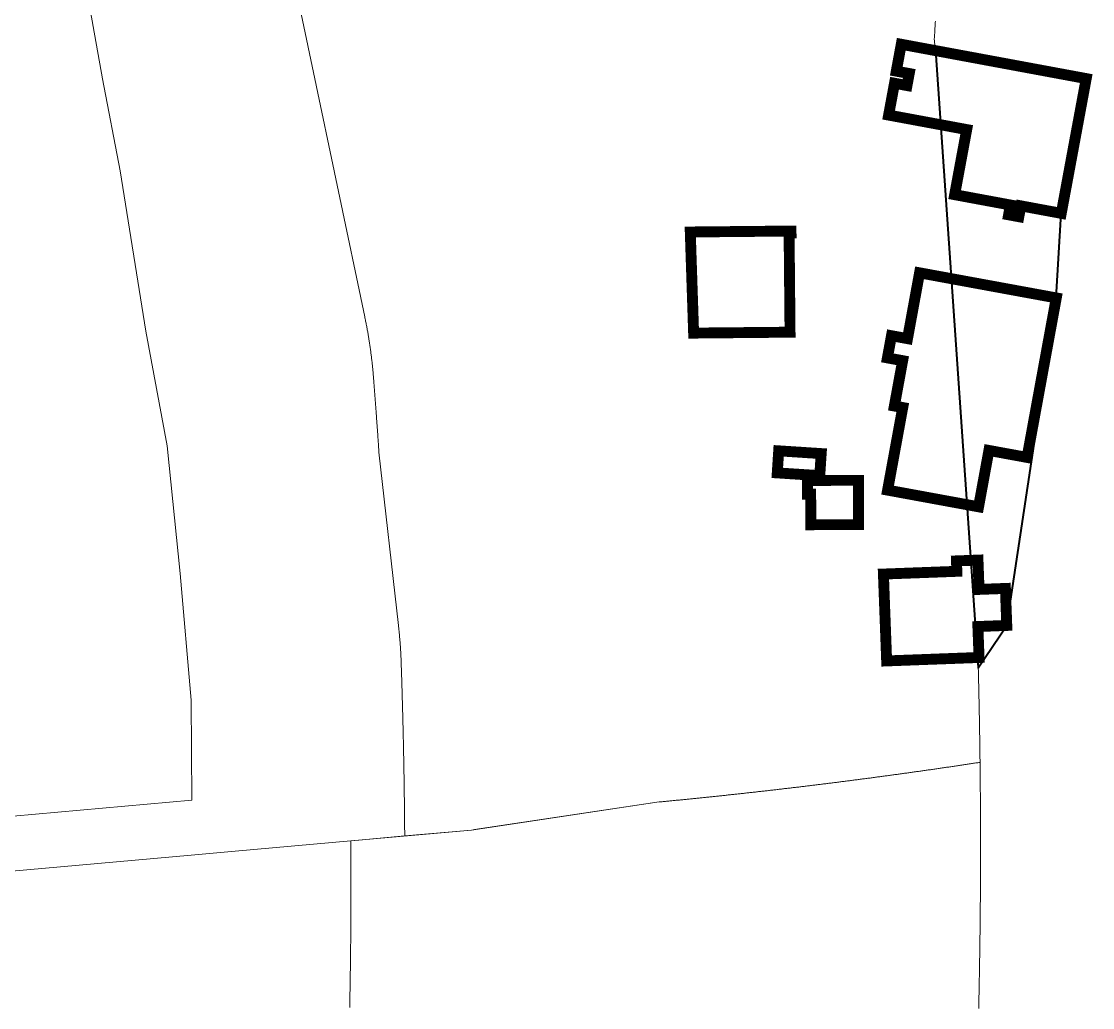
# Model space of a CAD drawing. Extents: x 174934 to 192674, y 648863 to 672607.
# Drawn here: x 189489 to 189587.3, y 651628.3 to 651718.8 of the extents above; entities that cross this region are included whole.
import ezdxf

# ---------------------------------------------------------------- set-up
doc = ezdxf.new("R2010")
doc.units = 0
for name, color, linetype, lineweight in [('pbldem', 50, 'Continuous', 0), ('pminhara', 254, 'Continuous', 0), ('pspecial', 7, 'Continuous', 0)]:
    doc.layers.add(name, color=color, linetype=linetype, lineweight=lineweight)

msp = doc.modelspace()

# ---------------------------------------------------------------- linework, layer by layer
at = {"layer": 'pbldem', "linetype": 'Continuous', "const_width": 1, "flags": 128}
for points in [[(189569.784, 651716.691), (189586.76, 651713.543), (189584.468, 651701.18), (189580.759, 651701.868), (189580.574, 651700.873), (189579.636, 651701.047), (189579.802, 651701.946), (189574.684, 651702.895), (189575.791, 651708.866), (189568.622, 651710.195), (189569.164, 651713.117), (189570.31, 651712.904), (189570.515, 651714.007), (189569.327, 651714.227), (189569.784, 651716.691)], [(189559.664, 651699.558), (189559.666, 651699.393), (189559.488, 651699.391), (189559.575, 651690.28), (189550.724, 651690.196), (189550.418, 651699.47), (189559.664, 651699.558)], [(189584.013, 651693.422), (189581.328, 651678.79), (189577.828, 651679.432), (189576.879, 651674.26), (189568.529, 651675.792), (189569.919, 651683.367), (189569.149, 651683.508), (189569.911, 651687.666), (189568.511, 651687.922), (189568.885, 651689.956), (189570.356, 651689.686), (189571.464, 651695.725), (189584.013, 651693.422)], [(189562.434, 651679.142), (189562.303, 651677.119), (189558.402, 651677.372), (189558.533, 651679.395), (189562.434, 651679.142)], [(189561.166, 651676.68), (189565.852, 651676.69), (189565.862, 651672.627), (189561.478, 651672.617), (189561.471, 651675.414), (189561.169, 651675.413), (189561.166, 651676.68)], [(189574.885, 651668.342), (189574.85, 651669.298), (189576.824, 651669.372), (189576.924, 651666.683), (189579.342, 651666.773), (189579.468, 651663.378), (189576.816, 651663.279), (189576.922, 651660.439), (189568.442, 651660.123), (189568.145, 651668.091), (189574.885, 651668.342)]]:
    msp.add_lwpolyline(points, close=True, dxfattribs=at)
at = {"layer": 'pminhara', "flags": 128}
msp.add_lwpolyline([(189576.89, 651628.231), (189576.893, 651628.331), (189576.895, 651628.431), (189576.897, 651628.531), (189576.899, 651628.631), (189576.902, 651628.731), (189576.904, 651628.831), (189576.906, 651628.931), (189576.908, 651629.031), (189576.91, 651629.131), (189576.913, 651629.231), (189576.915, 651629.331), (189576.917, 651629.431), (189576.919, 651629.531), (189576.921, 651629.631), (189576.923, 651629.731), (189576.925, 651629.83), (189576.927, 651629.93), (189576.929, 651630.03), (189576.931, 651630.13), (189576.933, 651630.23), (189576.935, 651630.33), (189576.937, 651630.43), (189576.939, 651630.53), (189576.941, 651630.63), (189576.943, 651630.73), (189576.945, 651630.83), (189576.947, 651630.93), (189576.948, 651631.03), (189576.95, 651631.13), (189576.952, 651631.23), (189576.954, 651631.33), (189576.956, 651631.43), (189576.958, 651631.53), (189576.959, 651631.63), (189576.961, 651631.73), (189576.963, 651631.83), (189576.965, 651631.93), (189576.966, 651632.03), (189576.968, 651632.13), (189576.97, 651632.23), (189576.971, 651632.33), (189576.973, 651632.43), (189576.975, 651632.53), (189576.976, 651632.63), (189576.978, 651632.73), (189576.979, 651632.83), (189576.981, 651632.93), (189576.983, 651633.03), (189576.984, 651633.13), (189576.986, 651633.23), (189576.987, 651633.33), (189576.989, 651633.43), (189576.99, 651633.53), (189576.992, 651633.63), (189576.993, 651633.73), (189576.994, 651633.83), (189576.996, 651633.93), (189576.997, 651634.03), (189576.999, 651634.13), (189577, 651634.23), (189577.001, 651634.33), (189577.003, 651634.43), (189577.004, 651634.53), (189577.005, 651634.63), (189577.007, 651634.73), (189577.008, 651634.83), (189577.009, 651634.93), (189577.01, 651635.03), (189577.012, 651635.13), (189577.013, 651635.23), (189577.014, 651635.33), (189577.015, 651635.43), (189577.016, 651635.53), (189577.018, 651635.63), (189577.019, 651635.73), (189577.02, 651635.83), (189577.021, 651635.93), (189577.022, 651636.03), (189577.023, 651636.13), (189577.024, 651636.23), (189577.025, 651636.33), (189577.026, 651636.43), (189577.027, 651636.53), (189577.028, 651636.63), (189577.029, 651636.73), (189577.03, 651636.83), (189577.031, 651636.93), (189577.032, 651637.03), (189577.033, 651637.13), (189577.034, 651637.23), (189577.035, 651637.33), (189577.036, 651637.43), (189577.037, 651637.53), (189577.037, 651637.63), (189577.038, 651637.73), (189577.039, 651637.83), (189577.04, 651637.93), (189577.041, 651638.03), (189577.041, 651638.13), (189577.042, 651638.23), (189577.043, 651638.33), (189577.044, 651638.43), (189577.044, 651638.53), (189577.045, 651638.63), (189577.046, 651638.73), (189577.046, 651638.83), (189577.047, 651638.93), (189577.048, 651639.03), (189577.048, 651639.13), (189577.049, 651639.23), (189577.049, 651639.33), (189577.05, 651639.43), (189577.051, 651639.53), (189577.051, 651639.63), (189577.052, 651639.73), (189577.052, 651639.83), (189577.053, 651639.93), (189577.053, 651640.03), (189577.054, 651640.13), (189577.054, 651640.23), (189577.054, 651640.33), (189577.055, 651640.43), (189577.055, 651640.53), (189577.056, 651640.63), (189577.056, 651640.73), (189577.056, 651640.83), (189577.057, 651640.93), (189577.057, 651641.03), (189577.057, 651641.13), (189577.058, 651641.23), (189577.058, 651641.33), (189577.058, 651641.43), (189577.058, 651641.53), (189577.059, 651641.63), (189577.059, 651641.73), (189577.059, 651641.83), (189577.059, 651641.93), (189577.059, 651642.03), (189577.06, 651642.13), (189577.06, 651642.23), (189577.06, 651642.33), (189577.06, 651642.43), (189577.06, 651642.53), (189577.06, 651642.63), (189577.06, 651642.73), (189577.06, 651642.83), (189577.06, 651642.93), (189577.06, 651643.03), (189577.06, 651643.13), (189577.06, 651643.23), (189577.06, 651643.33), (189577.06, 651643.43), (189577.06, 651643.53), (189577.06, 651643.63), (189577.06, 651643.73), (189577.06, 651643.83), (189577.06, 651643.93), (189577.06, 651644.03), (189577.059, 651644.13), (189577.059, 651644.23), (189577.059, 651644.33), (189577.059, 651644.43), (189577.059, 651644.53), (189577.058, 651644.63), (189577.058, 651644.73), (189577.058, 651644.83), (189577.058, 651644.93), (189577.057, 651645.03), (189577.057, 651645.13), (189577.057, 651645.23), (189577.056, 651645.33), (189577.056, 651645.43), (189577.056, 651645.53), (189577.055, 651645.63), (189577.055, 651645.73), (189577.054, 651645.83), (189577.054, 651645.93), (189577.053, 651646.03), (189577.053, 651646.13), (189577.053, 651646.23), (189577.052, 651646.33), (189577.052, 651646.43), (189577.051, 651646.53), (189577.05, 651646.63), (189577.05, 651646.73), (189577.049, 651646.83), (189577.049, 651646.93), (189577.048, 651647.03), (189577.048, 651647.13), (189577.047, 651647.23), (189577.046, 651647.33), (189577.046, 651647.43), (189577.045, 651647.53), (189577.044, 651647.63), (189577.043, 651647.73), (189577.043, 651647.83), (189577.042, 651647.93), (189577.041, 651648.03), (189577.04, 651648.13), (189577.04, 651648.23), (189577.039, 651648.33), (189577.038, 651648.429), (189577.037, 651648.529), (189577.036, 651648.629), (189577.036, 651648.729), (189577.035, 651648.829), (189577.034, 651648.929), (189577.033, 651649.029), (189577.032, 651649.129), (189577.031, 651649.229), (189577.03, 651649.329), (189577.029, 651649.429), (189577.028, 651649.529), (189577.027, 651649.629), (189577.026, 651649.729), (189577.025, 651649.829), (189577.024, 651649.929), (189577.023, 651650.029), (189577.022, 651650.129), (189577.021, 651650.229), (189577.02, 651650.329), (189577.018, 651650.429), (189577.017, 651650.529), (189577.016, 651650.629), (189577.015, 651650.729), (189577.014, 651650.82), (189576.915, 651650.805), (189576.816, 651650.789), (189576.717, 651650.774), (189576.618, 651650.76), (189576.52, 651650.745), (189576.421, 651650.73), (189576.322, 651650.715), (189576.223, 651650.7), (189576.124, 651650.685), (189576.025, 651650.67), (189575.926, 651650.655), (189575.827, 651650.64), (189575.728, 651650.626), (189575.63, 651650.611), (189575.531, 651650.596), (189575.432, 651650.581), (189575.333, 651650.567), (189575.234, 651650.552), (189575.135, 651650.537), (189575.036, 651650.522), (189574.937, 651650.508), (189574.838, 651650.493), (189574.739, 651650.479), (189574.64, 651650.464), (189574.541, 651650.449), (189574.443, 651650.435), (189574.344, 651650.42), (189574.245, 651650.406), (189574.146, 651650.391), (189574.047, 651650.377), (189573.948, 651650.362), (189573.849, 651650.348), (189573.75, 651650.333), (189573.651, 651650.319), (189573.552, 651650.305), (189573.453, 651650.29), (189573.354, 651650.276), (189573.255, 651650.262), (189573.156, 651650.247), (189573.057, 651650.233), (189572.958, 651650.219), (189572.859, 651650.204), (189572.76, 651650.19), (189572.661, 651650.176), (189572.562, 651650.162), (189572.463, 651650.147), (189572.364, 651650.133), (189572.265, 651650.119), (189572.166, 651650.105), (189572.067, 651650.091), (189571.968, 651650.077), (189571.869, 651650.063), (189571.77, 651650.049), (189571.671, 651650.035), (189571.572, 651650.021), (189571.473, 651650.007), (189571.374, 651649.993), (189571.275, 651649.979), (189571.176, 651649.965), (189571.077, 651649.951), (189570.978, 651649.937), (189570.879, 651649.923), (189570.78, 651649.909), (189570.681, 651649.895), (189570.582, 651649.881), (189570.483, 651649.868), (189570.384, 651649.854), (189570.285, 651649.84), (189570.186, 651649.826), (189570.087, 651649.813), (189569.988, 651649.799), (189569.889, 651649.785), (189569.79, 651649.772), (189569.69, 651649.758), (189569.591, 651649.744), (189569.492, 651649.731), (189569.393, 651649.717), (189569.294, 651649.703), (189569.195, 651649.69), (189569.096, 651649.676), (189568.997, 651649.663), (189568.898, 651649.649), (189568.799, 651649.636), (189568.7, 651649.622), (189568.601, 651649.609), (189568.502, 651649.595), (189568.402, 651649.582), (189568.303, 651649.569), (189568.204, 651649.555), (189568.105, 651649.542), (189568.006, 651649.528), (189567.907, 651649.515), (189567.808, 651649.502), (189567.709, 651649.489), (189567.61, 651649.475), (189567.51, 651649.462), (189567.411, 651649.449), (189567.312, 651649.436), (189567.213, 651649.422), (189567.114, 651649.409), (189567.015, 651649.396), (189566.916, 651649.383), (189566.817, 651649.37), (189566.717, 651649.357), (189566.618, 651649.344), (189566.519, 651649.331), (189566.42, 651649.318), (189566.321, 651649.305), (189566.222, 651649.292), (189566.123, 651649.279), (189566.023, 651649.266), (189565.924, 651649.253), (189565.825, 651649.24), (189565.726, 651649.227), (189565.627, 651649.214), (189565.528, 651649.201), (189565.428, 651649.188), (189565.329, 651649.175), (189565.23, 651649.162), (189565.131, 651649.15), (189565.032, 651649.137), (189564.933, 651649.124), (189564.833, 651649.111), (189564.734, 651649.099), (189564.635, 651649.086), (189564.536, 651649.073), (189564.437, 651649.061), (189564.337, 651649.048), (189564.238, 651649.035), (189564.139, 651649.023), (189564.04, 651649.01), (189563.941, 651648.998), (189563.841, 651648.985), (189563.742, 651648.972), (189563.643, 651648.96), (189563.544, 651648.947), (189563.445, 651648.935), (189563.345, 651648.923), (189563.246, 651648.91), (189563.147, 651648.898), (189563.048, 651648.885), (189562.948, 651648.873), (189562.849, 651648.861), (189562.75, 651648.848), (189562.651, 651648.836), (189562.551, 651648.824), (189562.452, 651648.811), (189562.353, 651648.799), (189562.254, 651648.787), (189562.154, 651648.774), (189562.055, 651648.762), (189561.956, 651648.75), (189561.857, 651648.738), (189561.757, 651648.726), (189561.658, 651648.714), (189561.559, 651648.701), (189561.46, 651648.689), (189561.36, 651648.677), (189561.261, 651648.665), (189561.162, 651648.653), (189561.063, 651648.641), (189560.963, 651648.629), (189560.864, 651648.617), (189560.765, 651648.605), (189560.665, 651648.593), (189560.566, 651648.581), (189560.467, 651648.569), (189560.368, 651648.557), (189560.268, 651648.546), (189560.169, 651648.534), (189560.07, 651648.522), (189559.97, 651648.51), (189559.871, 651648.498), (189559.772, 651648.487), (189559.672, 651648.475), (189559.573, 651648.463), (189559.474, 651648.451), (189559.375, 651648.44), (189559.275, 651648.428), (189559.176, 651648.416), (189559.077, 651648.405), (189558.977, 651648.393), (189558.878, 651648.381), (189558.779, 651648.37), (189558.679, 651648.358), (189558.58, 651648.347), (189558.481, 651648.335), (189558.381, 651648.324), (189558.282, 651648.312), (189558.183, 651648.301), (189558.083, 651648.289), (189557.984, 651648.278), (189557.885, 651648.266), (189557.785, 651648.255), (189557.686, 651648.243), (189557.587, 651648.232), (189557.487, 651648.221), (189557.388, 651648.209), (189557.288, 651648.198), (189557.189, 651648.187), (189557.09, 651648.176), (189556.99, 651648.164), (189556.891, 651648.153), (189556.792, 651648.142), (189556.692, 651648.131), (189556.593, 651648.119), (189556.494, 651648.108), (189556.394, 651648.097), (189556.295, 651648.086), (189556.195, 651648.075), (189556.096, 651648.064), (189555.997, 651648.053), (189555.897, 651648.042), (189555.798, 651648.031), (189555.698, 651648.02), (189555.599, 651648.009), (189555.5, 651647.998), (189555.4, 651647.987), (189555.301, 651647.976), (189555.201, 651647.965), (189555.102, 651647.954), (189555.003, 651647.943), (189554.903, 651647.932), (189554.804, 651647.921), (189554.704, 651647.911), (189554.605, 651647.9), (189554.506, 651647.889), (189554.406, 651647.878), (189554.307, 651647.867), (189554.207, 651647.857), (189554.108, 651647.846), (189554.008, 651647.835), (189553.909, 651647.825), (189553.81, 651647.814), (189553.71, 651647.803), (189553.611, 651647.793), (189553.511, 651647.782), (189553.412, 651647.772), (189553.312, 651647.761), (189553.213, 651647.751), (189553.114, 651647.74), (189553.014, 651647.729), (189552.915, 651647.719), (189552.815, 651647.709), (189552.716, 651647.698), (189552.616, 651647.688), (189552.517, 651647.677), (189552.417, 651647.667), (189552.318, 651647.657), (189552.218, 651647.646), (189552.119, 651647.636), (189552.02, 651647.626), (189551.92, 651647.615), (189551.821, 651647.605), (189551.721, 651647.595), (189551.622, 651647.584), (189551.522, 651647.574), (189551.423, 651647.564), (189551.323, 651647.554), (189551.224, 651647.544), (189551.124, 651647.534), (189551.025, 651647.523), (189550.925, 651647.513), (189550.826, 651647.503), (189550.726, 651647.493), (189550.627, 651647.483), (189550.527, 651647.473), (189550.428, 651647.463), (189550.328, 651647.453), (189550.229, 651647.443), (189550.129, 651647.433), (189550.03, 651647.423), (189549.93, 651647.413), (189549.831, 651647.403), (189549.731, 651647.394), (189549.632, 651647.384), (189549.532, 651647.374), (189549.433, 651647.364), (189549.333, 651647.354), (189549.234, 651647.344), (189549.134, 651647.335), (189549.035, 651647.325), (189548.935, 651647.315), (189548.836, 651647.305), (189548.736, 651647.296), (189548.637, 651647.286), (189548.537, 651647.276), (189548.437, 651647.267), (189548.338, 651647.257), (189548.238, 651647.248), (189548.139, 651647.238), (189548.039, 651647.228), (189547.94, 651647.219), (189547.84, 651647.209), (189547.741, 651647.2), (189547.641, 651647.19), (189547.548, 651647.182), (189530.328, 651644.61), (189519.264, 651643.622), (189519.265, 651643.522), (189519.265, 651643.422), (189519.266, 651643.322), (189519.266, 651643.222), (189519.267, 651643.122), (189519.267, 651643.022), (189519.268, 651642.922), (189519.268, 651642.822), (189519.269, 651642.722), (189519.269, 651642.622), (189519.27, 651642.522), (189519.27, 651642.422), (189519.271, 651642.322), (189519.271, 651642.222), (189519.271, 651642.122), (189519.272, 651642.022), (189519.272, 651641.922), (189519.272, 651641.822), (189519.273, 651641.722), (189519.273, 651641.622), (189519.273, 651641.522), (189519.273, 651641.422), (189519.274, 651641.322), (189519.274, 651641.222), (189519.274, 651641.122), (189519.274, 651641.022), (189519.274, 651640.922), (189519.274, 651640.822), (189519.275, 651640.722), (189519.275, 651640.622), (189519.275, 651640.522), (189519.275, 651640.422), (189519.275, 651640.322), (189519.275, 651640.222), (189519.275, 651640.122), (189519.275, 651640.022), (189519.275, 651639.922), (189519.275, 651639.822), (189519.275, 651639.722), (189519.275, 651639.622), (189519.275, 651639.522), (189519.275, 651639.422), (189519.274, 651639.322), (189519.274, 651639.222), (189519.274, 651639.122), (189519.274, 651639.022), (189519.274, 651638.922), (189519.274, 651638.822), (189519.273, 651638.722), (189519.273, 651638.622), (189519.273, 651638.522), (189519.273, 651638.422), (189519.272, 651638.322), (189519.272, 651638.222), (189519.272, 651638.122), (189519.271, 651638.022), (189519.271, 651637.922), (189519.271, 651637.822), (189519.27, 651637.722), (189519.27, 651637.622), (189519.269, 651637.522), (189519.269, 651637.422), (189519.269, 651637.322), (189519.268, 651637.222), (189519.268, 651637.122), (189519.267, 651637.022), (189519.267, 651636.922), (189519.266, 651636.822), (189519.265, 651636.722), (189519.265, 651636.622), (189519.264, 651636.522), (189519.264, 651636.422), (189519.263, 651636.322), (189519.262, 651636.222), (189519.262, 651636.122), (189519.261, 651636.022), (189519.26, 651635.922), (189519.26, 651635.822), (189519.259, 651635.722), (189519.258, 651635.622), (189519.257, 651635.522), (189519.257, 651635.422), (189519.256, 651635.322), (189519.255, 651635.222), (189519.254, 651635.122), (189519.253, 651635.022), (189519.253, 651634.922), (189519.252, 651634.822), (189519.251, 651634.722), (189519.25, 651634.622), (189519.249, 651634.522), (189519.248, 651634.422), (189519.247, 651634.322), (189519.246, 651634.222), (189519.245, 651634.122), (189519.244, 651634.022), (189519.243, 651633.922), (189519.242, 651633.822), (189519.241, 651633.722), (189519.24, 651633.622), (189519.239, 651633.522), (189519.238, 651633.422), (189519.236, 651633.322), (189519.235, 651633.222), (189519.234, 651633.122), (189519.233, 651633.022), (189519.232, 651632.922), (189519.23, 651632.822), (189519.229, 651632.722), (189519.228, 651632.622), (189519.227, 651632.522), (189519.225, 651632.422), (189519.224, 651632.322), (189519.223, 651632.222), (189519.221, 651632.122), (189519.22, 651632.022), (189519.219, 651631.922), (189519.217, 651631.822), (189519.216, 651631.722), (189519.215, 651631.622), (189519.213, 651631.522), (189519.212, 651631.422), (189519.21, 651631.322), (189519.209, 651631.222), (189519.207, 651631.122), (189519.206, 651631.022), (189519.204, 651630.922), (189519.203, 651630.822), (189519.201, 651630.722), (189519.199, 651630.622), (189519.198, 651630.522), (189519.196, 651630.422), (189519.194, 651630.322), (189519.193, 651630.222), (189519.191, 651630.122), (189519.189, 651630.022), (189519.188, 651629.922), (189519.186, 651629.822), (189519.184, 651629.722), (189519.182, 651629.622), (189519.181, 651629.522), (189519.179, 651629.422), (189519.177, 651629.322), (189519.175, 651629.222), (189519.173, 651629.122), (189519.172, 651629.022), (189519.17, 651628.922), (189519.168, 651628.822), (189519.166, 651628.722), (189519.164, 651628.622), (189519.162, 651628.522), (189519.16, 651628.422), (189519.158, 651628.322)], dxfattribs=at)
at = {"layer": 'pspecial', "flags": 128}
for points in [[(189486.713, 651760.416), (189489.594, 651748.579), (189492.274, 651737.698), (189494.038, 651727.107), (189496.454, 651713.521), (189498.101, 651705.069), (189498.101, 651705.069), (189500.442, 651690.369), (189502.409, 651679.865), (189503.588, 651668.149), (189504.592, 651656.535), (189504.666, 651647.338), (189395.983, 651637.631)], [(189396.274, 651632.637), (189504.607, 651642.313), (189508.641, 651642.673), (189519.264, 651643.622), (189520, 651643.687), (189524.207, 651644.063), (189524.206, 651644.163), (189524.205, 651644.263), (189524.205, 651644.363), (189524.204, 651644.463), (189524.203, 651644.563), (189524.202, 651644.663), (189524.202, 651644.763), (189524.201, 651644.863), (189524.2, 651644.963), (189524.199, 651645.063), (189524.198, 651645.163), (189524.197, 651645.263), (189524.196, 651645.363), (189524.195, 651645.463), (189524.195, 651645.563), (189524.194, 651645.663), (189524.193, 651645.763), (189524.192, 651645.863), (189524.191, 651645.963), (189524.19, 651646.063), (189524.189, 651646.163), (189524.188, 651646.263), (189524.186, 651646.363), (189524.185, 651646.463), (189524.184, 651646.563), (189524.183, 651646.663), (189524.182, 651646.763), (189524.181, 651646.863), (189524.18, 651646.963), (189524.178, 651647.063), (189524.177, 651647.163), (189524.176, 651647.263), (189524.175, 651647.363), (189524.174, 651647.463), (189524.172, 651647.563), (189524.171, 651647.663), (189524.17, 651647.763), (189524.168, 651647.863), (189524.167, 651647.963), (189524.166, 651648.063), (189524.164, 651648.163), (189524.163, 651648.263), (189524.161, 651648.363), (189524.16, 651648.463), (189524.159, 651648.563), (189524.157, 651648.663), (189524.156, 651648.763), (189524.154, 651648.863), (189524.153, 651648.963), (189524.151, 651649.063), (189524.15, 651649.163), (189524.148, 651649.263), (189524.146, 651649.363), (189524.145, 651649.463), (189524.143, 651649.563), (189524.142, 651649.663), (189524.14, 651649.763), (189524.138, 651649.863), (189524.137, 651649.963), (189524.135, 651650.063), (189524.133, 651650.163), (189524.131, 651650.262), (189524.13, 651650.362), (189524.128, 651650.462), (189524.126, 651650.562), (189524.124, 651650.662), (189524.122, 651650.762), (189524.121, 651650.862), (189524.119, 651650.962), (189524.117, 651651.062), (189524.115, 651651.162), (189524.113, 651651.262), (189524.111, 651651.362), (189524.109, 651651.462), (189524.107, 651651.562), (189524.105, 651651.662), (189524.103, 651651.762), (189524.101, 651651.862), (189524.099, 651651.962), (189524.097, 651652.062), (189524.095, 651652.162), (189524.093, 651652.262), (189524.091, 651652.362), (189524.089, 651652.462), (189524.087, 651652.562), (189524.085, 651652.662), (189524.083, 651652.762), (189524.08, 651652.862), (189524.078, 651652.962), (189524.076, 651653.062), (189524.074, 651653.162), (189524.072, 651653.262), (189524.069, 651653.362), (189524.067, 651653.462), (189524.065, 651653.562), (189524.062, 651653.662), (189524.06, 651653.762), (189524.058, 651653.862), (189524.055, 651653.962), (189524.053, 651654.062), (189524.051, 651654.162), (189524.048, 651654.262), (189524.046, 651654.362), (189524.043, 651654.462), (189524.041, 651654.562), (189524.038, 651654.661), (189524.036, 651654.761), (189524.033, 651654.861), (189524.031, 651654.961), (189524.028, 651655.061), (189524.026, 651655.161), (189524.023, 651655.261), (189524.021, 651655.361), (189524.018, 651655.461), (189524.015, 651655.561), (189524.013, 651655.661), (189524.01, 651655.761), (189524.007, 651655.861), (189524.005, 651655.961), (189524.002, 651656.061), (189523.999, 651656.161), (189523.996, 651656.261), (189523.994, 651656.361), (189523.991, 651656.461), (189523.988, 651656.561), (189523.985, 651656.661), (189523.982, 651656.761), (189523.979, 651656.861), (189523.977, 651656.961), (189523.974, 651657.061), (189523.971, 651657.161), (189523.968, 651657.261), (189523.965, 651657.36), (189523.962, 651657.46), (189523.959, 651657.56), (189523.956, 651657.66), (189523.953, 651657.76), (189523.95, 651657.86), (189523.947, 651657.96), (189523.944, 651658.06), (189523.941, 651658.16), (189523.938, 651658.26), (189523.935, 651658.36), (189523.932, 651658.46), (189523.928, 651658.56), (189523.925, 651658.66), (189523.922, 651658.76), (189523.919, 651658.86), (189523.916, 651658.96), (189523.912, 651659.06), (189523.909, 651659.16), (189523.906, 651659.26), (189523.903, 651659.36), (189523.899, 651659.459), (189523.896, 651659.559), (189523.893, 651659.659), (189523.889, 651659.759), (189523.886, 651659.859), (189523.883, 651659.959), (189523.882, 651659.974), (189523.879, 651660.074), (189523.875, 651660.174), (189523.871, 651660.274), (189523.867, 651660.374), (189523.862, 651660.474), (189523.858, 651660.574), (189523.853, 651660.674), (189523.848, 651660.773), (189523.842, 651660.873), (189523.837, 651660.973), (189523.831, 651661.073), (189523.825, 651661.173), (189523.819, 651661.273), (189523.812, 651661.372), (189523.805, 651661.472), (189523.798, 651661.572), (189523.791, 651661.672), (189523.784, 651661.771), (189523.776, 651661.871), (189523.768, 651661.971), (189523.76, 651662.07), (189523.752, 651662.17), (189523.743, 651662.27), (189523.735, 651662.369), (189523.726, 651662.469), (189523.716, 651662.569), (189523.707, 651662.668), (189523.697, 651662.768), (189523.687, 651662.867), (189523.677, 651662.967), (189523.667, 651663.066), (189523.656, 651663.165), (189523.645, 651663.265), (189523.634, 651663.364), (189523.633, 651663.377), (189521.841, 651679.282), (189521.834, 651679.381), (189521.828, 651679.481), (189521.821, 651679.581), (189521.814, 651679.681), (189521.807, 651679.781), (189521.8, 651679.88), (189521.794, 651679.98), (189521.787, 651680.08), (189521.78, 651680.18), (189521.773, 651680.279), (189521.766, 651680.379), (189521.759, 651680.479), (189521.752, 651680.579), (189521.745, 651680.678), (189521.738, 651680.778), (189521.731, 651680.878), (189521.724, 651680.978), (189521.717, 651681.077), (189521.71, 651681.177), (189521.703, 651681.277), (189521.696, 651681.377), (189521.689, 651681.476), (189521.682, 651681.576), (189521.675, 651681.676), (189521.667, 651681.776), (189521.66, 651681.875), (189521.653, 651681.975), (189521.646, 651682.075), (189521.639, 651682.175), (189521.631, 651682.274), (189521.624, 651682.374), (189521.617, 651682.474), (189521.61, 651682.574), (189521.602, 651682.673), (189521.595, 651682.773), (189521.588, 651682.873), (189521.58, 651682.972), (189521.573, 651683.072), (189521.566, 651683.172), (189521.558, 651683.272), (189521.551, 651683.371), (189521.543, 651683.471), (189521.536, 651683.571), (189521.529, 651683.671), (189521.521, 651683.77), (189521.514, 651683.87), (189521.506, 651683.97), (189521.498, 651684.069), (189521.491, 651684.169), (189521.483, 651684.269), (189521.476, 651684.369), (189521.468, 651684.468), (189521.461, 651684.568), (189521.453, 651684.668), (189521.445, 651684.767), (189521.438, 651684.867), (189521.43, 651684.967), (189521.422, 651685.067), (189521.415, 651685.166), (189521.407, 651685.266), (189521.399, 651685.366), (189521.391, 651685.465), (189521.384, 651685.565), (189521.376, 651685.665), (189521.368, 651685.764), (189521.36, 651685.864), (189521.352, 651685.964), (189521.344, 651686.064), (189521.338, 651686.149), (189521.33, 651686.249), (189521.322, 651686.348), (189521.313, 651686.448), (189521.304, 651686.548), (189521.296, 651686.647), (189521.286, 651686.747), (189521.277, 651686.846), (189521.268, 651686.946), (189521.258, 651687.045), (189521.248, 651687.145), (189521.238, 651687.244), (189521.227, 651687.344), (189521.216, 651687.443), (189521.205, 651687.543), (189521.194, 651687.642), (189521.183, 651687.741), (189521.171, 651687.841), (189521.159, 651687.94), (189521.147, 651688.039), (189521.135, 651688.138), (189521.122, 651688.238), (189521.11, 651688.337), (189521.097, 651688.436), (189521.083, 651688.535), (189521.07, 651688.634), (189521.056, 651688.733), (189521.042, 651688.832), (189521.028, 651688.931), (189521.014, 651689.03), (189520.999, 651689.129), (189520.985, 651689.228), (189520.97, 651689.327), (189520.954, 651689.426), (189520.939, 651689.525), (189520.923, 651689.623), (189520.907, 651689.722), (189520.891, 651689.821), (189520.875, 651689.919), (189520.858, 651690.018), (189520.841, 651690.117), (189520.824, 651690.215), (189520.807, 651690.314), (189520.789, 651690.412), (189520.771, 651690.51), (189520.753, 651690.609), (189520.735, 651690.707), (189520.717, 651690.805), (189520.698, 651690.904), (189520.679, 651691.002), (189520.66, 651691.1), (189520.641, 651691.198), (189520.621, 651691.296), (189520.601, 651691.394), (189520.581, 651691.492), (189520.561, 651691.59), (189520.542, 651691.682), (189513.288, 651726.198)], [(189572.911, 651718.798), (189572.905, 651718.698), (189572.9, 651718.598), (189572.895, 651718.498), (189572.889, 651718.398), (189572.884, 651718.298), (189572.878, 651718.198), (189572.872, 651718.099), (189572.867, 651717.999), (189572.861, 651717.899), (189572.855, 651717.799), (189572.849, 651717.699), (189572.843, 651717.599), (189572.837, 651717.5), (189572.831, 651717.4), (189572.825, 651717.3), (189572.818, 651717.2), (189572.814, 651717.132), (189572.826, 651717.033), (189572.837, 651716.934), (189572.848, 651716.834), (189572.86, 651716.735), (189572.871, 651716.636), (189572.882, 651716.536), (189572.894, 651716.437), (189572.905, 651716.338), (189572.916, 651716.238), (189572.928, 651716.139), (189572.931, 651716.107), (189576.852, 651659.478), (189576.855, 651659.378), (189576.857, 651659.278), (189576.86, 651659.178), (189576.862, 651659.078), (189576.865, 651658.978), (189576.867, 651658.878), (189576.87, 651658.778), (189576.872, 651658.678), (189576.875, 651658.578), (189576.877, 651658.478), (189576.879, 651658.378), (189576.882, 651658.278), (189576.884, 651658.178), (189576.886, 651658.078), (189576.889, 651657.978), (189576.891, 651657.879), (189576.893, 651657.779), (189576.896, 651657.679), (189576.898, 651657.579), (189576.9, 651657.479), (189576.902, 651657.379), (189576.904, 651657.279), (189576.907, 651657.179), (189576.909, 651657.079), (189576.911, 651656.979), (189576.913, 651656.879), (189576.915, 651656.779), (189576.917, 651656.679), (189576.919, 651656.579), (189576.921, 651656.479), (189576.924, 651656.379), (189576.926, 651656.279), (189576.928, 651656.179), (189576.93, 651656.079), (189576.932, 651655.979), (189576.934, 651655.879), (189576.936, 651655.779), (189576.938, 651655.679), (189576.939, 651655.579), (189576.941, 651655.479), (189576.943, 651655.379), (189576.945, 651655.279), (189576.947, 651655.179), (189576.949, 651655.079), (189576.951, 651654.979), (189576.953, 651654.879), (189576.954, 651654.779), (189576.956, 651654.679), (189576.958, 651654.579), (189576.96, 651654.479), (189576.962, 651654.379), (189576.963, 651654.279), (189576.965, 651654.179), (189576.967, 651654.079), (189576.968, 651653.979), (189576.97, 651653.879), (189576.972, 651653.779), (189576.973, 651653.679), (189576.975, 651653.579), (189576.977, 651653.479), (189576.978, 651653.379), (189576.98, 651653.279), (189576.981, 651653.179), (189576.983, 651653.079), (189576.984, 651652.979), (189576.986, 651652.879), (189576.987, 651652.779), (189576.989, 651652.679), (189576.99, 651652.579), (189576.992, 651652.479), (189576.993, 651652.379), (189576.995, 651652.279), (189576.996, 651652.179), (189576.998, 651652.08), (189576.999, 651651.98), (189577, 651651.88), (189577.002, 651651.78), (189577.003, 651651.68), (189577.004, 651651.58), (189577.006, 651651.48), (189577.007, 651651.38), (189577.008, 651651.28), (189577.009, 651651.18), (189577.011, 651651.08), (189577.012, 651650.98), (189577.013, 651650.88), (189577.014, 651650.82), (189576.915, 651650.805), (189576.816, 651650.789), (189576.717, 651650.774), (189576.618, 651650.76), (189576.52, 651650.745), (189576.421, 651650.73), (189576.322, 651650.715), (189576.223, 651650.7), (189576.124, 651650.685), (189576.025, 651650.67), (189575.926, 651650.655), (189575.827, 651650.64), (189575.728, 651650.626), (189575.63, 651650.611), (189575.531, 651650.596), (189575.432, 651650.581), (189575.333, 651650.567), (189575.234, 651650.552), (189575.135, 651650.537), (189575.036, 651650.522), (189574.937, 651650.508), (189574.838, 651650.493), (189574.739, 651650.479), (189574.64, 651650.464), (189574.541, 651650.449), (189574.443, 651650.435), (189574.344, 651650.42), (189574.245, 651650.406), (189574.146, 651650.391), (189574.047, 651650.377), (189573.948, 651650.362), (189573.849, 651650.348), (189573.75, 651650.333), (189573.651, 651650.319), (189573.552, 651650.305), (189573.453, 651650.29), (189573.354, 651650.276), (189573.255, 651650.262), (189573.156, 651650.247), (189573.057, 651650.233), (189572.958, 651650.219), (189572.859, 651650.204), (189572.76, 651650.19), (189572.661, 651650.176), (189572.562, 651650.162), (189572.463, 651650.147), (189572.364, 651650.133), (189572.265, 651650.119), (189572.166, 651650.105), (189572.067, 651650.091), (189571.968, 651650.077), (189571.869, 651650.063), (189571.77, 651650.049), (189571.671, 651650.035), (189571.572, 651650.021), (189571.473, 651650.007), (189571.374, 651649.993), (189571.275, 651649.979), (189571.176, 651649.965), (189571.077, 651649.951), (189570.978, 651649.937), (189570.879, 651649.923), (189570.78, 651649.909), (189570.681, 651649.895), (189570.582, 651649.881), (189570.483, 651649.868), (189570.384, 651649.854), (189570.285, 651649.84), (189570.186, 651649.826), (189570.087, 651649.813), (189569.988, 651649.799), (189569.889, 651649.785), (189569.79, 651649.772), (189569.69, 651649.758), (189569.591, 651649.744), (189569.492, 651649.731), (189569.393, 651649.717), (189569.294, 651649.703), (189569.195, 651649.69), (189569.096, 651649.676), (189568.997, 651649.663), (189568.898, 651649.649), (189568.799, 651649.636), (189568.7, 651649.622), (189568.601, 651649.609), (189568.502, 651649.595), (189568.402, 651649.582), (189568.303, 651649.569), (189568.204, 651649.555), (189568.105, 651649.542), (189568.006, 651649.528), (189567.907, 651649.515), (189567.808, 651649.502), (189567.709, 651649.489), (189567.61, 651649.475), (189567.51, 651649.462), (189567.411, 651649.449), (189567.312, 651649.436), (189567.213, 651649.422), (189567.114, 651649.409), (189567.015, 651649.396), (189566.916, 651649.383), (189566.817, 651649.37), (189566.717, 651649.357), (189566.618, 651649.344), (189566.519, 651649.331), (189566.42, 651649.318), (189566.321, 651649.305), (189566.222, 651649.292), (189566.123, 651649.279), (189566.023, 651649.266), (189565.924, 651649.253), (189565.825, 651649.24), (189565.726, 651649.227), (189565.627, 651649.214), (189565.528, 651649.201), (189565.428, 651649.188), (189565.329, 651649.175), (189565.23, 651649.162), (189565.131, 651649.15), (189565.032, 651649.137), (189564.933, 651649.124), (189564.833, 651649.111), (189564.734, 651649.099), (189564.635, 651649.086), (189564.536, 651649.073), (189564.437, 651649.061), (189564.337, 651649.048), (189564.238, 651649.035), (189564.139, 651649.023), (189564.04, 651649.01), (189563.941, 651648.998), (189563.841, 651648.985), (189563.742, 651648.972), (189563.643, 651648.96), (189563.544, 651648.947), (189563.445, 651648.935), (189563.345, 651648.923), (189563.246, 651648.91), (189563.147, 651648.898), (189563.048, 651648.885), (189562.948, 651648.873), (189562.849, 651648.861), (189562.75, 651648.848), (189562.651, 651648.836), (189562.551, 651648.824), (189562.452, 651648.811), (189562.353, 651648.799), (189562.254, 651648.787), (189562.154, 651648.774), (189562.055, 651648.762), (189561.956, 651648.75), (189561.857, 651648.738), (189561.757, 651648.726), (189561.658, 651648.714), (189561.559, 651648.701), (189561.46, 651648.689), (189561.36, 651648.677), (189561.261, 651648.665), (189561.162, 651648.653), (189561.063, 651648.641), (189560.963, 651648.629), (189560.864, 651648.617), (189560.765, 651648.605), (189560.665, 651648.593), (189560.566, 651648.581), (189560.467, 651648.569), (189560.368, 651648.557), (189560.268, 651648.546), (189560.169, 651648.534), (189560.07, 651648.522), (189559.97, 651648.51), (189559.871, 651648.498), (189559.772, 651648.487), (189559.672, 651648.475), (189559.573, 651648.463), (189559.474, 651648.451), (189559.375, 651648.44), (189559.275, 651648.428), (189559.176, 651648.416), (189559.077, 651648.405), (189558.977, 651648.393), (189558.878, 651648.381), (189558.779, 651648.37), (189558.679, 651648.358), (189558.58, 651648.347), (189558.481, 651648.335), (189558.381, 651648.324), (189558.282, 651648.312), (189558.183, 651648.301), (189558.083, 651648.289), (189557.984, 651648.278), (189557.885, 651648.266), (189557.785, 651648.255), (189557.686, 651648.243), (189557.587, 651648.232), (189557.487, 651648.221), (189557.388, 651648.209), (189557.288, 651648.198), (189557.189, 651648.187), (189557.09, 651648.176), (189556.99, 651648.164), (189556.891, 651648.153), (189556.792, 651648.142), (189556.692, 651648.131), (189556.593, 651648.119), (189556.494, 651648.108), (189556.394, 651648.097), (189556.295, 651648.086), (189556.195, 651648.075), (189556.096, 651648.064), (189555.997, 651648.053), (189555.897, 651648.042), (189555.798, 651648.031), (189555.698, 651648.02), (189555.599, 651648.009), (189555.5, 651647.998), (189555.4, 651647.987), (189555.301, 651647.976), (189555.201, 651647.965), (189555.102, 651647.954), (189555.003, 651647.943), (189554.903, 651647.932), (189554.804, 651647.921), (189554.704, 651647.911), (189554.605, 651647.9), (189554.506, 651647.889), (189554.406, 651647.878), (189554.307, 651647.867), (189554.207, 651647.857), (189554.108, 651647.846), (189554.008, 651647.835), (189553.909, 651647.825), (189553.81, 651647.814), (189553.71, 651647.803), (189553.611, 651647.793), (189553.511, 651647.782), (189553.412, 651647.772), (189553.312, 651647.761), (189553.213, 651647.751), (189553.114, 651647.74), (189553.014, 651647.729), (189552.915, 651647.719), (189552.815, 651647.709), (189552.716, 651647.698), (189552.616, 651647.688), (189552.517, 651647.677), (189552.417, 651647.667), (189552.318, 651647.657), (189552.218, 651647.646), (189552.119, 651647.636), (189552.02, 651647.626), (189551.92, 651647.615), (189551.821, 651647.605), (189551.721, 651647.595), (189551.622, 651647.584), (189551.522, 651647.574), (189551.423, 651647.564), (189551.323, 651647.554), (189551.224, 651647.544), (189551.124, 651647.534), (189551.025, 651647.523), (189550.925, 651647.513), (189550.826, 651647.503), (189550.726, 651647.493), (189550.627, 651647.483), (189550.527, 651647.473), (189550.428, 651647.463), (189550.328, 651647.453), (189550.229, 651647.443), (189550.129, 651647.433), (189550.03, 651647.423), (189549.93, 651647.413), (189549.831, 651647.403), (189549.731, 651647.394), (189549.632, 651647.384), (189549.532, 651647.374), (189549.433, 651647.364), (189549.333, 651647.354), (189549.234, 651647.344), (189549.134, 651647.335), (189549.035, 651647.325), (189548.935, 651647.315), (189548.836, 651647.305), (189548.736, 651647.296), (189548.637, 651647.286), (189548.537, 651647.276), (189548.437, 651647.267), (189548.338, 651647.257), (189548.238, 651647.248), (189548.139, 651647.238), (189548.039, 651647.228), (189547.94, 651647.219), (189547.84, 651647.209), (189547.741, 651647.2), (189547.641, 651647.19), (189547.548, 651647.182), (189530.619, 651644.653), (189530.328, 651644.61), (189528.192, 651644.419), (189524.207, 651644.063), (189524.206, 651644.163), (189524.205, 651644.263), (189524.205, 651644.363), (189524.204, 651644.463), (189524.203, 651644.563), (189524.202, 651644.663), (189524.202, 651644.763), (189524.201, 651644.863), (189524.2, 651644.963), (189524.199, 651645.063), (189524.198, 651645.163), (189524.197, 651645.263), (189524.196, 651645.363), (189524.195, 651645.463), (189524.195, 651645.563), (189524.194, 651645.663), (189524.193, 651645.763), (189524.192, 651645.863), (189524.191, 651645.963), (189524.19, 651646.063), (189524.189, 651646.163), (189524.188, 651646.263), (189524.186, 651646.363), (189524.185, 651646.463), (189524.184, 651646.563), (189524.183, 651646.663), (189524.182, 651646.763), (189524.181, 651646.863), (189524.18, 651646.963), (189524.178, 651647.063), (189524.177, 651647.163), (189524.176, 651647.263), (189524.175, 651647.363), (189524.174, 651647.463), (189524.172, 651647.563), (189524.171, 651647.663), (189524.17, 651647.763), (189524.168, 651647.863), (189524.167, 651647.963), (189524.166, 651648.063), (189524.164, 651648.163), (189524.163, 651648.263), (189524.161, 651648.363), (189524.16, 651648.463), (189524.159, 651648.563), (189524.157, 651648.663), (189524.156, 651648.763), (189524.154, 651648.863), (189524.153, 651648.963), (189524.151, 651649.063), (189524.15, 651649.163), (189524.148, 651649.263), (189524.146, 651649.363), (189524.145, 651649.463), (189524.143, 651649.563), (189524.142, 651649.663), (189524.14, 651649.763), (189524.138, 651649.863), (189524.137, 651649.963), (189524.135, 651650.063), (189524.133, 651650.163), (189524.131, 651650.262), (189524.13, 651650.362), (189524.128, 651650.462), (189524.126, 651650.562), (189524.124, 651650.662), (189524.122, 651650.762), (189524.121, 651650.862), (189524.119, 651650.962), (189524.117, 651651.062), (189524.115, 651651.162), (189524.113, 651651.262), (189524.111, 651651.362), (189524.109, 651651.462), (189524.107, 651651.562), (189524.105, 651651.662), (189524.103, 651651.762), (189524.101, 651651.862), (189524.099, 651651.962), (189524.097, 651652.062), (189524.095, 651652.162), (189524.093, 651652.262), (189524.091, 651652.362), (189524.089, 651652.462), (189524.087, 651652.562), (189524.085, 651652.662), (189524.083, 651652.762), (189524.08, 651652.862), (189524.078, 651652.962), (189524.076, 651653.062), (189524.074, 651653.162), (189524.072, 651653.262), (189524.069, 651653.362), (189524.067, 651653.462), (189524.065, 651653.562), (189524.062, 651653.662), (189524.06, 651653.762), (189524.058, 651653.862), (189524.055, 651653.962), (189524.053, 651654.062), (189524.051, 651654.162), (189524.048, 651654.262), (189524.046, 651654.362), (189524.043, 651654.462), (189524.041, 651654.562), (189524.038, 651654.661), (189524.036, 651654.761), (189524.033, 651654.861), (189524.031, 651654.961), (189524.028, 651655.061), (189524.026, 651655.161), (189524.023, 651655.261), (189524.021, 651655.361), (189524.018, 651655.461), (189524.015, 651655.561), (189524.013, 651655.661), (189524.01, 651655.761), (189524.007, 651655.861), (189524.005, 651655.961), (189524.002, 651656.061), (189523.999, 651656.161), (189523.996, 651656.261), (189523.994, 651656.361), (189523.991, 651656.461), (189523.988, 651656.561), (189523.985, 651656.661), (189523.982, 651656.761), (189523.979, 651656.861), (189523.977, 651656.961), (189523.974, 651657.061), (189523.971, 651657.161), (189523.968, 651657.261), (189523.965, 651657.36), (189523.962, 651657.46), (189523.959, 651657.56), (189523.956, 651657.66), (189523.953, 651657.76), (189523.95, 651657.86), (189523.947, 651657.96), (189523.944, 651658.06), (189523.941, 651658.16), (189523.938, 651658.26), (189523.935, 651658.36), (189523.932, 651658.46), (189523.928, 651658.56), (189523.925, 651658.66), (189523.922, 651658.76), (189523.919, 651658.86), (189523.916, 651658.96), (189523.912, 651659.06), (189523.909, 651659.16), (189523.906, 651659.26), (189523.903, 651659.36), (189523.899, 651659.459), (189523.896, 651659.559), (189523.893, 651659.659), (189523.889, 651659.759), (189523.886, 651659.859), (189523.883, 651659.959), (189523.882, 651659.974), (189523.879, 651660.074), (189523.875, 651660.174), (189523.871, 651660.274), (189523.867, 651660.374), (189523.862, 651660.474), (189523.858, 651660.574), (189523.853, 651660.674), (189523.848, 651660.773), (189523.842, 651660.873), (189523.837, 651660.973), (189523.831, 651661.073), (189523.825, 651661.173), (189523.819, 651661.273), (189523.812, 651661.372), (189523.805, 651661.472), (189523.798, 651661.572), (189523.791, 651661.672), (189523.784, 651661.771), (189523.776, 651661.871), (189523.768, 651661.971), (189523.76, 651662.07), (189523.752, 651662.17), (189523.743, 651662.27), (189523.735, 651662.369), (189523.726, 651662.469), (189523.716, 651662.569), (189523.707, 651662.668), (189523.697, 651662.768), (189523.687, 651662.867), (189523.677, 651662.967), (189523.667, 651663.066), (189523.656, 651663.165), (189523.645, 651663.265), (189523.634, 651663.364), (189523.633, 651663.377), (189521.841, 651679.282), (189521.834, 651679.381), (189521.828, 651679.481), (189521.821, 651679.581), (189521.814, 651679.681), (189521.807, 651679.781), (189521.8, 651679.88), (189521.794, 651679.98), (189521.787, 651680.08), (189521.78, 651680.18), (189521.773, 651680.279), (189521.766, 651680.379), (189521.759, 651680.479), (189521.752, 651680.579), (189521.745, 651680.678), (189521.738, 651680.778), (189521.731, 651680.878), (189521.724, 651680.978), (189521.717, 651681.077), (189521.71, 651681.177), (189521.703, 651681.277), (189521.696, 651681.377), (189521.689, 651681.476), (189521.682, 651681.576), (189521.675, 651681.676), (189521.667, 651681.776), (189521.66, 651681.875), (189521.653, 651681.975), (189521.646, 651682.075), (189521.639, 651682.175), (189521.631, 651682.274), (189521.624, 651682.374), (189521.617, 651682.474), (189521.61, 651682.574), (189521.602, 651682.673), (189521.595, 651682.773), (189521.588, 651682.873), (189521.58, 651682.972), (189521.573, 651683.072), (189521.566, 651683.172), (189521.558, 651683.272), (189521.551, 651683.371), (189521.543, 651683.471), (189521.536, 651683.571), (189521.529, 651683.671), (189521.521, 651683.77), (189521.514, 651683.87), (189521.506, 651683.97), (189521.498, 651684.069), (189521.491, 651684.169), (189521.483, 651684.269), (189521.476, 651684.369), (189521.468, 651684.468), (189521.461, 651684.568), (189521.453, 651684.668), (189521.445, 651684.767), (189521.438, 651684.867), (189521.43, 651684.967), (189521.422, 651685.067), (189521.415, 651685.166), (189521.407, 651685.266), (189521.399, 651685.366), (189521.391, 651685.465), (189521.384, 651685.565), (189521.376, 651685.665), (189521.368, 651685.764), (189521.36, 651685.864), (189521.352, 651685.964), (189521.344, 651686.064), (189521.338, 651686.149), (189521.33, 651686.249), (189521.322, 651686.348), (189521.313, 651686.448), (189521.304, 651686.548), (189521.296, 651686.647), (189521.286, 651686.747), (189521.277, 651686.846), (189521.268, 651686.946), (189521.258, 651687.045), (189521.248, 651687.145), (189521.238, 651687.244), (189521.227, 651687.344), (189521.216, 651687.443), (189521.205, 651687.543), (189521.194, 651687.642), (189521.183, 651687.741), (189521.171, 651687.841), (189521.159, 651687.94), (189521.147, 651688.039), (189521.135, 651688.138), (189521.122, 651688.238), (189521.11, 651688.337), (189521.097, 651688.436), (189521.083, 651688.535), (189521.07, 651688.634), (189521.056, 651688.733), (189521.042, 651688.832), (189521.028, 651688.931), (189521.014, 651689.03), (189520.999, 651689.129), (189520.985, 651689.228), (189520.97, 651689.327), (189520.954, 651689.426), (189520.939, 651689.525), (189520.923, 651689.623), (189520.907, 651689.722), (189520.891, 651689.821), (189520.875, 651689.919), (189520.858, 651690.018), (189520.841, 651690.117), (189520.824, 651690.215), (189520.807, 651690.314), (189520.789, 651690.412), (189520.771, 651690.51), (189520.753, 651690.609), (189520.735, 651690.707), (189520.717, 651690.805), (189520.698, 651690.904), (189520.679, 651691.002), (189520.66, 651691.1), (189520.641, 651691.198), (189520.621, 651691.296), (189520.601, 651691.394), (189520.581, 651691.492), (189520.561, 651691.59), (189520.542, 651691.682), (189513.288, 651726.198)]]:
    msp.add_lwpolyline(points, dxfattribs=at)
at = {"layer": 'pspecial', "lineweight": 40, "flags": 128}
msp.add_lwpolyline([(189572.931, 651716.107), (189576.852, 651659.478), (189579.468, 651663.378), (189581.74, 651678.4), (189584.013, 651693.422), (189584.468, 651701.18), (189586.76, 651713.543), (189572.931, 651716.107)], close=True, dxfattribs=at)

doc.saveas('drawing.dxf')
